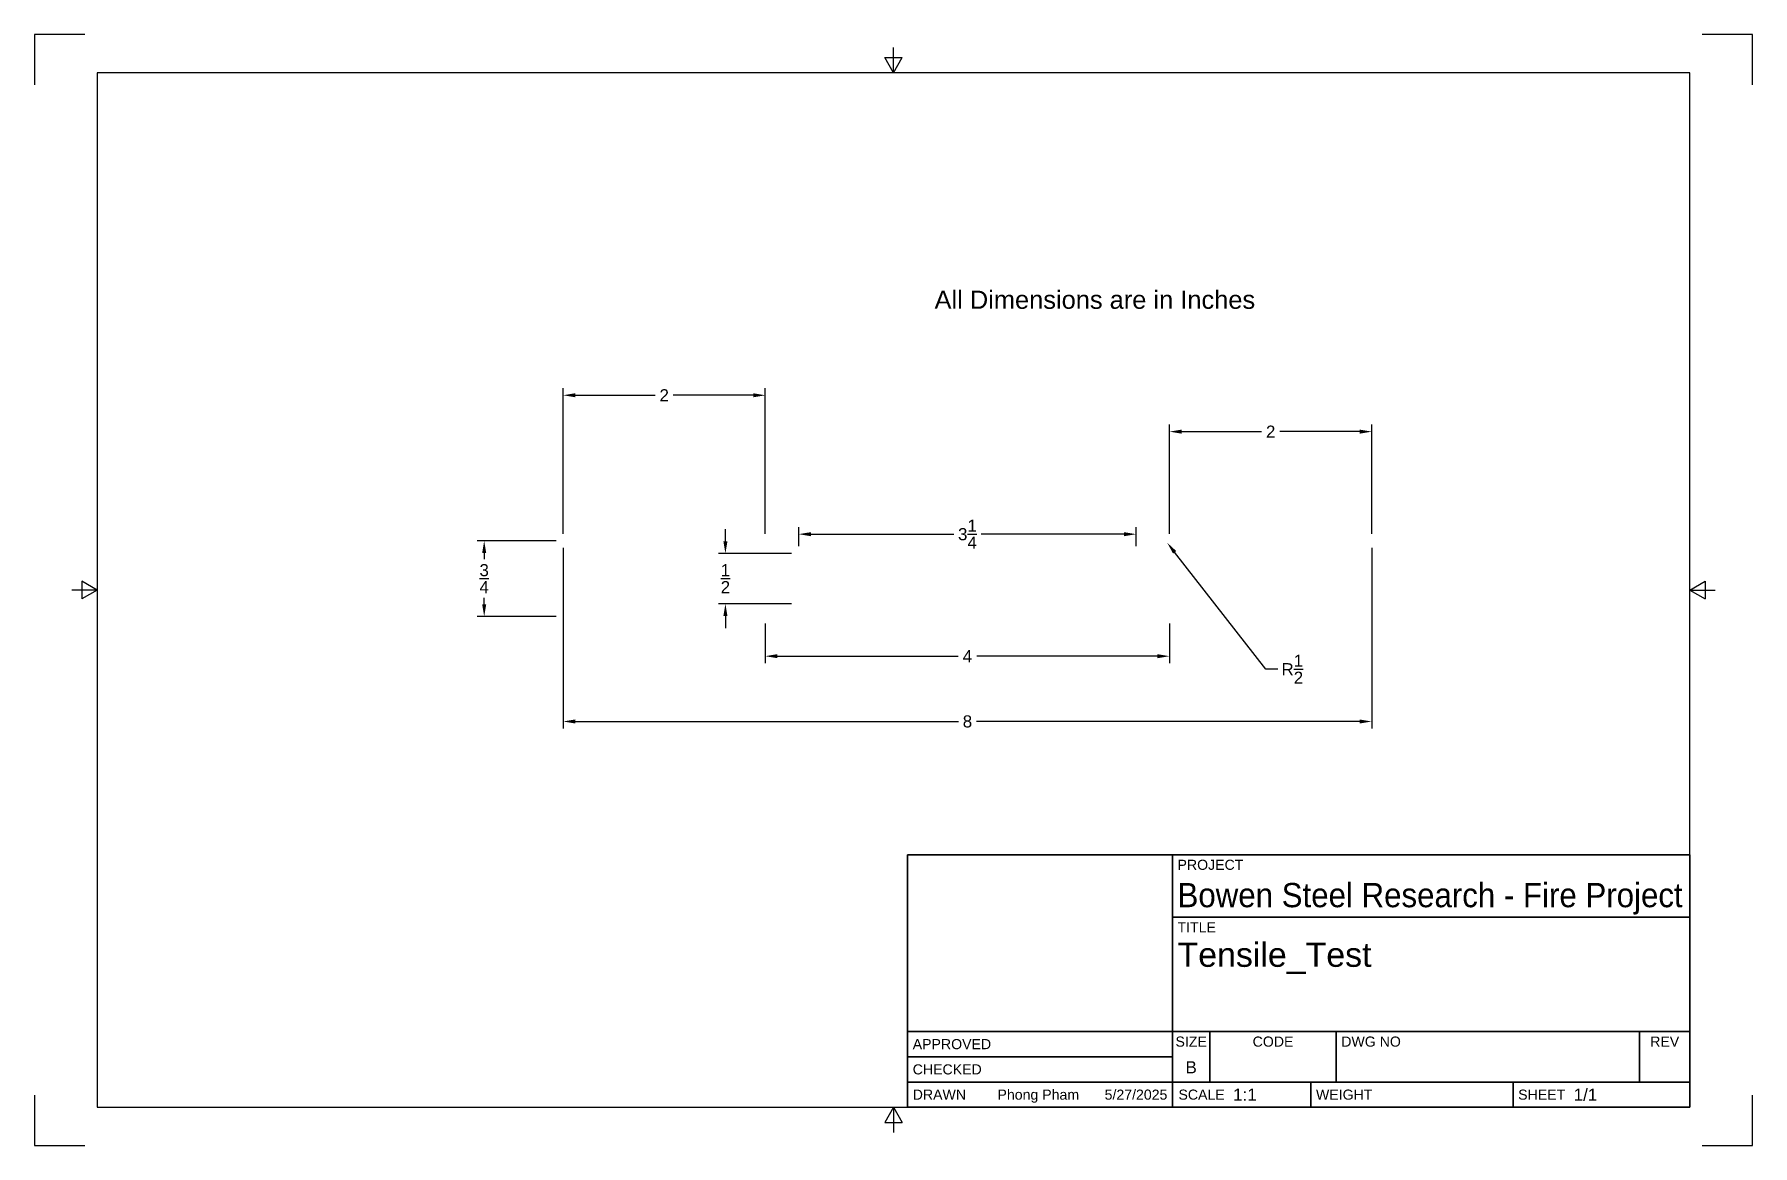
# Paper-space layout 'Tensile_Test' of a CAD drawing. Header units: inches. Extents: x 0 to 17, y 0 to 11.
import ezdxf
from ezdxf.enums import TextEntityAlignment as Align

# ---------------------------------------------------------------- set-up
doc = ezdxf.new("R2010")
doc.units = ezdxf.units.IN
doc.header["$LTSCALE"] = 0.75
doc.header["$MEASUREMENT"] = 0
for name, color, linetype, lineweight in [('Border', 7, 'Continuous', 25), ('FD_Dimensions', 7, 'Continuous', 25), ('Notes', 7, 'Continuous', 25), ('Titleblock', 7, 'Continuous', 35)]:
    doc.layers.add(name, color=color, linetype=linetype, lineweight=lineweight)
doc.styles.add('FusionTitle', font='arial.ttf')
doc.styles.get("Standard").update_dxf_attribs({"font": 'arial.ttf'})
doc.dimstyles.new('Dim-Standard', dxfattribs={"dimtxt": 0.12, "dimasz": 0.12, "dimexe": 0.07, "dimexo": 0.07, "dimgap": 0.05, "dimtad": 0, "dimtih": 1, "dimtoh": 1, "dimzin": 12, "dimdsep": 46, "dimlunit": 5, "dimtxsty": 'Standard', "dimcen": 0, "dimazin": 3, "dimtp": 0.01, "dimtm": 0.01000000001, "dimtfac": 1, "dimtofl": 0, "dimtmove": 0, "dimatfit": 3, "dimfxl": 1, "dimtolj": 1, "dimtzin": 12, "dimarcsym": 1})

# ---------------------------------------------------------------- blocks, each defined once
blk = doc.blocks.new('ANSI_B_SHEET')
at = {"layer": 'Border'}
for p, q in [((8.41339745962156, 10.77), (8.586602540378447, 10.77)), ((8.500000000000004, 10.62), (8.41339745962156, 10.77)), ((8.500000000000004, 10.62), (8.500000000000004, 10.87)), ((8.500000000000004, 10.62), (8.586602540378447, 10.77)), ((16.38, 10.62), (0.6200000000000045, 10.62)), ((0.6200000000000045, 10.62), (0.620000000000001, 0.38)), ((16.38, 0.38), (16.38, 10.62)), ((0.6200000000000045, 5.499999999999999), (0.3700000000000045, 5.499999999999999)), ((0.470000000000006, 5.586602540378443), (0.470000000000006, 5.413397459621556)), ((0.6200000000000045, 5.499999999999999), (0.470000000000006, 5.586602540378443)), ((0.6200000000000045, 5.499999999999999), (0.470000000000006, 5.413397459621556)), ((16.38, 5.499999999999999), (16.53, 5.586602540378443)), ((16.38, 5.499999999999999), (16.63, 5.499999999999999)), ((16.38, 5.499999999999999), (16.53, 5.413397459621556)), ((16.53, 5.586602540378443), (16.53, 5.413397459621556)), ((0.6200000000000045, 0.38), (16.38, 0.3800000000000001)), ((8.5, 0.38), (8.413397459621557, 0.2299999999999943)), ((8.5, 0.38), (8.5, 0.13)), ((8.5, 0.38), (8.586602540378443, 0.2299999999999943)), ((8.413397459621557, 0.2299999999999943), (8.586602540378443, 0.2299999999999943))]:
    blk.add_line(p, q, dxfattribs=at)
at = {"layer": 'Defpoints'}
for p, q in [((0.5, 11), (0, 11)), ((0, 11), (0, 10.5)), ((17, 11), (16.5, 11)), ((17, 10.5), (17, 11)), ((0, 0.5), (0, 0)), ((17, 0), (17, 0.5)), ((0, 0), (0.5, 0)), ((16.5, 0), (17, 0))]:
    blk.add_line(p, q, dxfattribs=at)
blk = doc.blocks.new('ANSI_TITLEBLOCK')
at = {"layer": 'Titleblock'}
for p, q in [((0, 2.5), (-7.740000000000002, 2.5)), ((-7.740000000000002, 2.5), (-7.740000000000002, 0)), ((-5.120000000000001, 0), (-5.120000000000001, 2.5)), ((0, 0), (0, 2.5)), ((-5.120000000000001, 1.88), (0, 1.88)), ((-7.740000000000002, 0.7500000000000001), (0, 0.7500000000000001)), ((-4.750000000000002, 0.25), (-4.75, 0.7500000000000001)), ((-3.5, 0.25), (-3.499999999999998, 0.7500000000000001)), ((-0.5, 0.25), (-0.4999999999999991, 0.7499999999999999)), ((-7.740000000000002, 0.5), (-5.120000000000001, 0.5)), ((-7.740000000000002, 0.25), (0, 0.25)), ((-3.75, 0), (-3.75, 0.25)), ((-1.750000000000001, 0), (-1.750000000000001, 0.25)), ((-7.740000000000002, 0), (0, 0))]:
    blk.add_line(p, q, dxfattribs=at)
at = {"layer": 'Titleblock', "style": 'FusionTitle'}
for s, p in [('PROJECT', (-5.07, 2.45)), ('TITLE', (-5.07, 1.83)), ('DWG NO', (-3.449999999999998, 0.7000000000000002))]:
    blk.add_text(s, height=0.1, dxfattribs=at).set_placement(p, align=Align.TOP_LEFT)
for s, p in [('SIZE', (-4.935, 0.7000000000000011)), ('CODE', (-4.125, 0.7000000000000002)), ('REV', (-0.25, 0.7000000000000002))]:
    blk.add_text(s, height=0.1, dxfattribs=at).set_placement(p, align=Align.TOP_CENTER)
for s, p in [('APPROVED', (-7.690000000000001, 0.625)), ('CHECKED', (-7.690000000000001, 0.375)), ('DRAWN', (-7.690000000000001, 0.125)), ('SCALE', (-5.060956188370747, 0.125)), ('WEIGHT', (-3.699999999999999, 0.125)), ('SHEET', (-1.7, 0.125))]:
    blk.add_text(s, height=0.1, dxfattribs=at).set_placement(p, align=Align.MIDDLE_LEFT)
for tag, height, p in [('PROJECT', 0.24, (-5.07, 2.22)), ('TITLE_1', 0.24, (-5.07, 1.63)), ('TITLE_2', 0.24, (-5.07, 1.29)), ('TITLE_3', 0.12, (-5.07, 0.9499999999999996))]:
    blk.add_attdef(tag, text='', height=height, dxfattribs=at).set_placement(p, align=Align.TOP_LEFT)
for tag, height, p in [('APPROVED_BY', 0.1, (-6.851207210059467, 0.625)), ('CHECKED_BY', 0.1, (-6.851207210059467, 0.375)), ('DRAWN_BY', 0.1, (-6.851207210059467, 0.125)), ('SCALE', 0.12, (-4.520000000000001, 0.125)), ('WEIGHT', 0.12, (-3.100000000000001, 0.125)), ('SHEET', 0.12, (-1.150000000000001, 0.125))]:
    blk.add_attdef(tag, text='', height=height, dxfattribs=at).set_placement(p, align=Align.MIDDLE_LEFT)
for tag, p in [('APPROVED_DATE', (-5.170000000000001, 0.625)), ('CHECKED_DATE', (-5.170000000000001, 0.375)), ('DRAWN_DATE', (-5.170000000000001, 0.125))]:
    blk.add_attdef(tag, text='', height=0.1, dxfattribs=at).set_placement(p, align=Align.MIDDLE_RIGHT)
for tag, p in [('SIZE', (-4.935000000000002, 0.3)), ('CODE', (-4.125, 0.3)), ('REV', (-0.25, 0.3))]:
    blk.add_attdef(tag, text='', height=0.12, dxfattribs=at).set_placement(p, align=Align.BOTTOM_CENTER)
blk.add_attdef('DWG_NO', text='', height=0.12, dxfattribs=at).set_placement((-3.449999999999999, 0.3), align=Align.BOTTOM_LEFT)
blk = doc.blocks.new('*D22')
at = {"layer": 'Defpoints', "color": 0, "transparency": 16777216}
for p in [(4.45036157433425, 5.987512282272632), (5.231611334038401, 5.987512282272632), (5.231611334038401, 5.237512282272632)]:
    blk.add_point(p, dxfattribs=at)
at = {"layer": 'FD_Dimensions', "color": 0, "lineweight": -2, "transparency": 16777216}
for p, q in [((5.1616113340384, 5.987512282272632), (4.380361574334249, 5.987512282272632)), ((4.45036157433425, 5.867512282272632), (4.45036157433425, 5.803821968493641)), ((4.45036157433425, 5.357512282272632), (4.45036157433425, 5.421202596051622)), ((5.1616113340384, 5.237512282272632), (4.380361574334249, 5.237512282272632))]:
    blk.add_line(p, q, dxfattribs=at)
at = {"layer": 'FD_Dimensions', "color": 0, "transparency": 16777216}
for points in [[(4.43036157433425, 5.867512282272632), (4.470361574334249, 5.867512282272632), (4.45036157433425, 5.987512282272632)], [(4.43036157433425, 5.357512282272632), (4.470361574334249, 5.357512282272632), (4.45036157433425, 5.237512282272632)]]:
    blk.add_solid(points, dxfattribs=at)
at = {"layer": 'FD_Dimensions', "color": 0, "transparency": 16777216, "insert": (4.45036157433425, 5.61251228227263), "char_height": 0.12, "attachment_point": 5}
blk.add_mtext('\\A1;{\\H1x;\\S3/4;}', dxfattribs=at)
blk = doc.blocks.new('*D23')
at = {"layer": 'Defpoints', "color": 0, "transparency": 16777216}
for p in [(7.231611334038462, 5.237512282272291), (11.23161133403846, 5.237512282272291), (11.23161133403846, 4.844841993799491)]:
    blk.add_point(p, dxfattribs=at)
at = {"layer": 'FD_Dimensions', "color": 0, "lineweight": -2, "transparency": 16777216}
for p, q in [((7.231611334038462, 5.167512282272291), (7.231611334038462, 4.774841993799491)), ((11.23161133403846, 5.167512282272291), (11.23161133403846, 4.774841993799491)), ((7.351611334038462, 4.844841993799491), (9.140110651910222, 4.844841993799491)), ((11.11161133403846, 4.844841993799491), (9.323112016166702, 4.844841993799491))]:
    blk.add_line(p, q, dxfattribs=at)
at = {"layer": 'FD_Dimensions', "color": 0, "transparency": 16777216}
for points in [[(7.351611334038462, 4.864841993799491), (7.351611334038462, 4.824841993799492), (7.231611334038462, 4.844841993799491)], [(11.11161133403846, 4.864841993799491), (11.11161133403846, 4.824841993799492), (11.23161133403846, 4.844841993799491)]]:
    blk.add_solid(points, dxfattribs=at)
at = {"layer": 'FD_Dimensions', "color": 0, "transparency": 16777216, "insert": (9.231611334038462, 4.844841993799491), "char_height": 0.12, "attachment_point": 5}
blk.add_mtext('\\A1;4', dxfattribs=at)
blk = doc.blocks.new('*D24')
at = {"layer": 'Defpoints', "color": 0, "transparency": 16777216}
for p in [(6.836988793615994, 5.862512282272293), (7.56233024792164, 5.862512282272293), (7.56233024792164, 5.362512282272293)]:
    blk.add_point(p, dxfattribs=at)
at = {"layer": 'FD_Dimensions', "color": 0, "lineweight": -2, "transparency": 16777216}
for p, q in [((6.836988793615994, 5.982512282272293), (6.836988793615993, 6.102512282272294)), ((7.49233024792164, 5.862512282272293), (6.766988793615994, 5.862512282272293)), ((7.49233024792164, 5.362512282272293), (6.766988793615994, 5.362512282272293)), ((6.836988793615994, 5.242512282272293), (6.836988793615994, 5.122512282272293))]:
    blk.add_line(p, q, dxfattribs=at)
at = {"layer": 'FD_Dimensions', "color": 0, "transparency": 16777216}
for points in [[(6.816988793615995, 5.982512282272293), (6.856988793615994, 5.982512282272293), (6.836988793615994, 5.862512282272293)], [(6.816988793615995, 5.242512282272293), (6.856988793615994, 5.242512282272293), (6.836988793615994, 5.362512282272293)]]:
    blk.add_solid(points, dxfattribs=at)
at = {"layer": 'FD_Dimensions', "color": 0, "transparency": 16777216, "insert": (6.836988793615993, 5.612512282272291), "char_height": 0.12, "attachment_point": 5}
blk.add_mtext('\\A1;{\\H1x;\\S1/2;}', dxfattribs=at)
blk = doc.blocks.new('*D25')
at = {"layer": 'Defpoints', "color": 0, "transparency": 16777216}
for p in [(5.231611334038856, 5.987512282272584), (13.23161133403886, 5.987512282272584), (13.23161133403886, 4.198477330273505)]:
    blk.add_point(p, dxfattribs=at)
at = {"layer": 'FD_Dimensions', "color": 0, "lineweight": -2, "transparency": 16777216}
for p, q in [((5.231611334038856, 5.917512282272583), (5.231611334038856, 4.128477330273505)), ((13.23161133403886, 5.917512282272583), (13.23161133403886, 4.128477330273505)), ((5.351611334038856, 4.198477330273505), (9.14207518124213, 4.198477330273505)), ((13.11161133403886, 4.198477330273505), (9.321147486835581, 4.198477330273505))]:
    blk.add_line(p, q, dxfattribs=at)
at = {"layer": 'FD_Dimensions', "color": 0, "transparency": 16777216}
for points in [[(5.351611334038856, 4.218477330273505), (5.351611334038856, 4.178477330273505), (5.231611334038856, 4.198477330273505)], [(13.11161133403886, 4.218477330273505), (13.11161133403886, 4.178477330273505), (13.23161133403886, 4.198477330273505)]]:
    blk.add_solid(points, dxfattribs=at)
at = {"layer": 'FD_Dimensions', "color": 0, "transparency": 16777216, "insert": (9.231611334038856, 4.198477330273505), "char_height": 0.12, "attachment_point": 5}
blk.add_mtext('\\A1;8', dxfattribs=at)
blk = doc.blocks.new('*D26')
at = {"layer": 'Defpoints', "color": 0, "transparency": 16777216}
for p in [(10.90089242015529, 6.052483969027868), (7.562330247921636, 5.862512282272291), (10.90089242015529, 5.862512282272291)]:
    blk.add_point(p, dxfattribs=at)
at = {"layer": 'FD_Dimensions', "color": 0, "lineweight": -2, "transparency": 16777216}
for p, q in [((7.562330247921636, 5.932512282272292), (7.562330247921636, 6.122483969027869)), ((10.90089242015529, 5.932512282272292), (10.90089242015529, 6.122483969027869)), ((7.682330247921636, 6.052483969027868), (9.097013789700126, 6.052483969027868)), ((10.78089242015529, 6.052483969027868), (9.366208878376797, 6.052483969027868))]:
    blk.add_line(p, q, dxfattribs=at)
at = {"layer": 'FD_Dimensions', "color": 0, "transparency": 16777216}
for points in [[(7.682330247921636, 6.072483969027868), (7.682330247921636, 6.032483969027869), (7.562330247921636, 6.052483969027868)], [(10.78089242015529, 6.072483969027868), (10.78089242015529, 6.032483969027869), (10.90089242015529, 6.052483969027868)]]:
    blk.add_solid(points, dxfattribs=at)
at = {"layer": 'FD_Dimensions', "color": 0, "transparency": 16777216, "insert": (9.231611334038462, 6.052483969027868), "char_height": 0.12, "attachment_point": 5}
blk.add_mtext('\\A1;3{\\H1x;\\S1/4;}', dxfattribs=at)
blk = doc.blocks.new('*D27')
at = {"layer": 'Defpoints', "color": 0, "transparency": 16777216}
for p in [(7.231611328450526, 7.427512287199642), (5.231611334038856, 5.987512282272584), (7.231611328450526, 5.987512287199934)]:
    blk.add_point(p, dxfattribs=at)
at = {"layer": 'FD_Dimensions', "color": 0, "lineweight": -2, "transparency": 16777216}
for p, q in [((5.231611334038856, 6.057512282272584), (5.231611334038856, 7.497512287199642)), ((7.231611328450526, 6.057512287199934), (7.231611328450526, 7.497512287199642)), ((5.351611334038856, 7.427512287199642), (6.141870539975932, 7.427512287199642)), ((7.111611328450526, 7.427512287199642), (6.32135212251345, 7.427512287199642))]:
    blk.add_line(p, q, dxfattribs=at)
at = {"layer": 'FD_Dimensions', "color": 0, "transparency": 16777216}
for points in [[(5.351611334038856, 7.447512287199642), (5.351611334038856, 7.407512287199642), (5.231611334038856, 7.427512287199642)], [(7.111611328450526, 7.447512287199642), (7.111611328450526, 7.407512287199642), (7.231611328450526, 7.427512287199642)]]:
    blk.add_solid(points, dxfattribs=at)
at = {"layer": 'FD_Dimensions', "color": 0, "transparency": 16777216, "insert": (6.231611331244691, 7.427512287199642), "char_height": 0.12, "attachment_point": 5}
blk.add_mtext('\\A1;2', dxfattribs=at)
blk = doc.blocks.new('*D31')
at = {"layer": 'Defpoints', "color": 0, "transparency": 16777216}
for p in [(10.90089242015529, 6.362512282272293), (11.20793848505363, 5.967895108253673)]:
    blk.add_point(p, dxfattribs=at)
at = {"layer": 'FD_Dimensions', "color": 0, "lineweight": -2, "transparency": 16777216}
for p, q in [((12.18213455591146, 4.715853332211905), (11.28162954062924, 5.873186986489205)), ((12.30213455591146, 4.715853332211905), (12.18213455591146, 4.715853332211905))]:
    blk.add_line(p, q, dxfattribs=at)
at = {"layer": 'FD_Dimensions', "color": 0, "transparency": 16777216}
blk.add_solid([(11.29741422758998, 5.885468829085138), (11.26584485366849, 5.86090514389327), (11.20793848505363, 5.967895108253673)], dxfattribs=at)
at = {"layer": 'FD_Dimensions', "color": 0, "transparency": 16777216, "insert": (12.44581804840805, 4.715853332211905), "char_height": 0.12, "attachment_point": 5}
blk.add_mtext('\\A1;R{\\H1x;\\S1/2;}', dxfattribs=at)
blk = doc.blocks.new('*D32')
at = {"layer": 'Defpoints', "color": 0, "transparency": 16777216}
for p in [(11.23161133403846, 7.067512282272292), (11.23161133403846, 5.987512282272291), (13.23161133403846, 5.987512282272291)]:
    blk.add_point(p, dxfattribs=at)
at = {"layer": 'FD_Dimensions', "color": 0, "lineweight": -2, "transparency": 16777216}
for p, q in [((11.23161133403846, 6.057512282272292), (11.23161133403846, 7.137512282272292)), ((11.35161133403846, 7.067512282272292), (12.1418705427697, 7.067512282272292)), ((13.11161133403846, 7.067512282272292), (12.32135212530722, 7.067512282272292)), ((13.23161133403846, 6.057512282272292), (13.23161133403846, 7.137512282272292))]:
    blk.add_line(p, q, dxfattribs=at)
at = {"layer": 'FD_Dimensions', "color": 0, "transparency": 16777216}
for points in [[(11.35161133403846, 7.087512282272291), (11.35161133403846, 7.047512282272292), (11.23161133403846, 7.067512282272292)], [(13.11161133403846, 7.087512282272291), (13.11161133403846, 7.047512282272292), (13.23161133403846, 7.067512282272292)]]:
    blk.add_solid(points, dxfattribs=at)
at = {"layer": 'FD_Dimensions', "color": 0, "transparency": 16777216, "insert": (12.23161133403846, 7.067512282272292), "char_height": 0.12, "attachment_point": 5}
blk.add_mtext('\\A1;2', dxfattribs=at)

psp = doc.layouts.new('Tensile_Test')

# ---------------------------------------------------------------- block references
at = {"layer": 'Border'}
psp.add_blockref('ANSI_B_SHEET', (0, 0), dxfattribs=at)
at = {"layer": 'Titleblock'}
ref = psp.add_blockref('ANSI_TITLEBLOCK', (16.38, 0.38), dxfattribs=at)
ref.add_attrib('SHEET', '1/1', dxfattribs={"height": 0.12, "style": 'FusionTitle'}).set_placement((15.23, 0.505), align=Align.MIDDLE_LEFT)
ref.add_attrib('SCALE', '1:1', dxfattribs={"height": 0.12, "style": 'FusionTitle'}).set_placement((11.86, 0.505), align=Align.MIDDLE_LEFT)
ref.add_attrib('DRAWN_DATE', '5/27/2025', dxfattribs={"height": 0.1, "style": 'FusionTitle'}).set_placement((11.21, 0.505), align=Align.MIDDLE_RIGHT)
ref.add_attrib('DRAWN_BY', 'Phong Pham', dxfattribs={"height": 0.1, "style": 'FusionTitle'}).set_placement((9.528792789940532, 0.505), align=Align.MIDDLE_LEFT)
ref.add_attrib('SIZE', 'B', dxfattribs={"height": 0.12, "style": 'FusionTitle'}).set_placement((11.445, 0.68), align=Align.BOTTOM_CENTER)
ref.add_attrib('PROJECT', 'Bowen Steel Research - Fire Project', dxfattribs={"height": 0.24, "style": 'FusionTitle', "width": 0.921762546271012}).set_placement((11.31, 2.6), align=Align.TOP_LEFT)
ref.add_attrib('TITLE_1', 'Tensile_Test', dxfattribs={"height": 0.24, "style": 'FusionTitle'}).set_placement((11.31, 2.01), align=Align.TOP_LEFT)

# ---------------------------------------------------------------- texts
at = {"layer": 'Notes', "insert": (8.906052885359141, 8.463455724328778), "char_height": 0.18, "attachment_point": 1}
psp.add_mtext_dynamic_manual_height_columns('All Dimensions are in Inches', width=3.496586532354911, gutter_width=0.6, heights=[0.3419179900540421], dxfattribs=at)

# ---------------------------------------------------------------- dimensions: what is measured, and where the dimension line sits
at = {"layer": 'FD_Dimensions'}
for p1, p2, distance, picture, middle in [((5.231611334038856, 5.987512282272584), (7.231611328450526, 5.987512287199934), 1.4399999999997082, '*D27', (6.231611331244691, 7.427512287199642)), ((13.23161133403846, 5.987512282272291), (11.23161133403846, 5.987512282272291), -1.080000000000001, '*D32', (12.23161133403846, 7.067512282272292)), ((7.562330247921636, 5.862512282272291), (10.90089242015529, 5.862512282272291), 0.18997168675557763, '*D26', (9.231611334038462, 6.052483969027868))]:
    dim = psp.add_aligned_dim(p1=p1, p2=p2, distance=distance, dimstyle='Dim-Standard', override={"dimlfac": -1, "dimclrd": 0, "dimclre": 0}, dxfattribs=at)
    dim.commit()
    dim.dimension.update_dxf_attribs({"geometry": picture, "text_midpoint": middle})
dim = psp.add_radius_dim(center=(10.90089242015529, 6.362512282272293), mpoint=(11.20793848505363, 5.967895108253673), dimstyle='Dim-Standard', override={"dimlfac": -1, "dimse1": 1, "dimclrd": 0, "dimclre": 0}, dxfattribs=at)
dim.commit()
dim.dimension.update_dxf_attribs({"geometry": '*D31', "text_midpoint": (12.44581804840805, 4.715853332211905), "dimtype": 164})
for base, p1, p2, picture, middle in [((4.45036157433425, 5.987512282272632), (5.231611334038399, 5.23751228227263), (5.231611334038399, 5.98751228227263), '*D22', (4.45036157433425, 5.61251228227263)), ((6.836988793615994, 5.862512282272293), (7.562330247921636, 5.362512282272291), (7.562330247921636, 5.862512282272291), '*D24', (6.836988793615993, 5.612512282272291))]:
    dim = psp.add_linear_dim(base=base, p1=p1, p2=p2, angle=90, dimstyle='Dim-Standard', override={"dimlfac": -1}, dxfattribs=at)
    dim.commit()
    dim.dimension.update_dxf_attribs({"geometry": picture, "text_midpoint": middle})
dim = psp.add_linear_dim(base=(13.23161133403886, 4.198477330273505), p1=(5.231611334038856, 5.987512282272584), p2=(13.23161133403886, 5.987512282272584), angle=0, dimstyle='Dim-Standard', override={"dimlfac": -1}, dxfattribs=at)
dim.commit()
dim.dimension.update_dxf_attribs({"geometry": '*D25', "text_midpoint": (9.231611334038856, 4.198477330273505), "dimtype": 161})
dim = psp.add_linear_dim(base=(11.23161133403846, 4.844841993799491), p1=(7.231611334038462, 5.237512282272291), p2=(11.23161133403846, 5.237512282272291), dimstyle='Dim-Standard', override={"dimlfac": -1}, dxfattribs=at)
dim.commit()
dim.dimension.update_dxf_attribs({"geometry": '*D23', "text_midpoint": (9.231611334038462, 4.844841993799491)})

doc.saveas('drawing.dxf')
